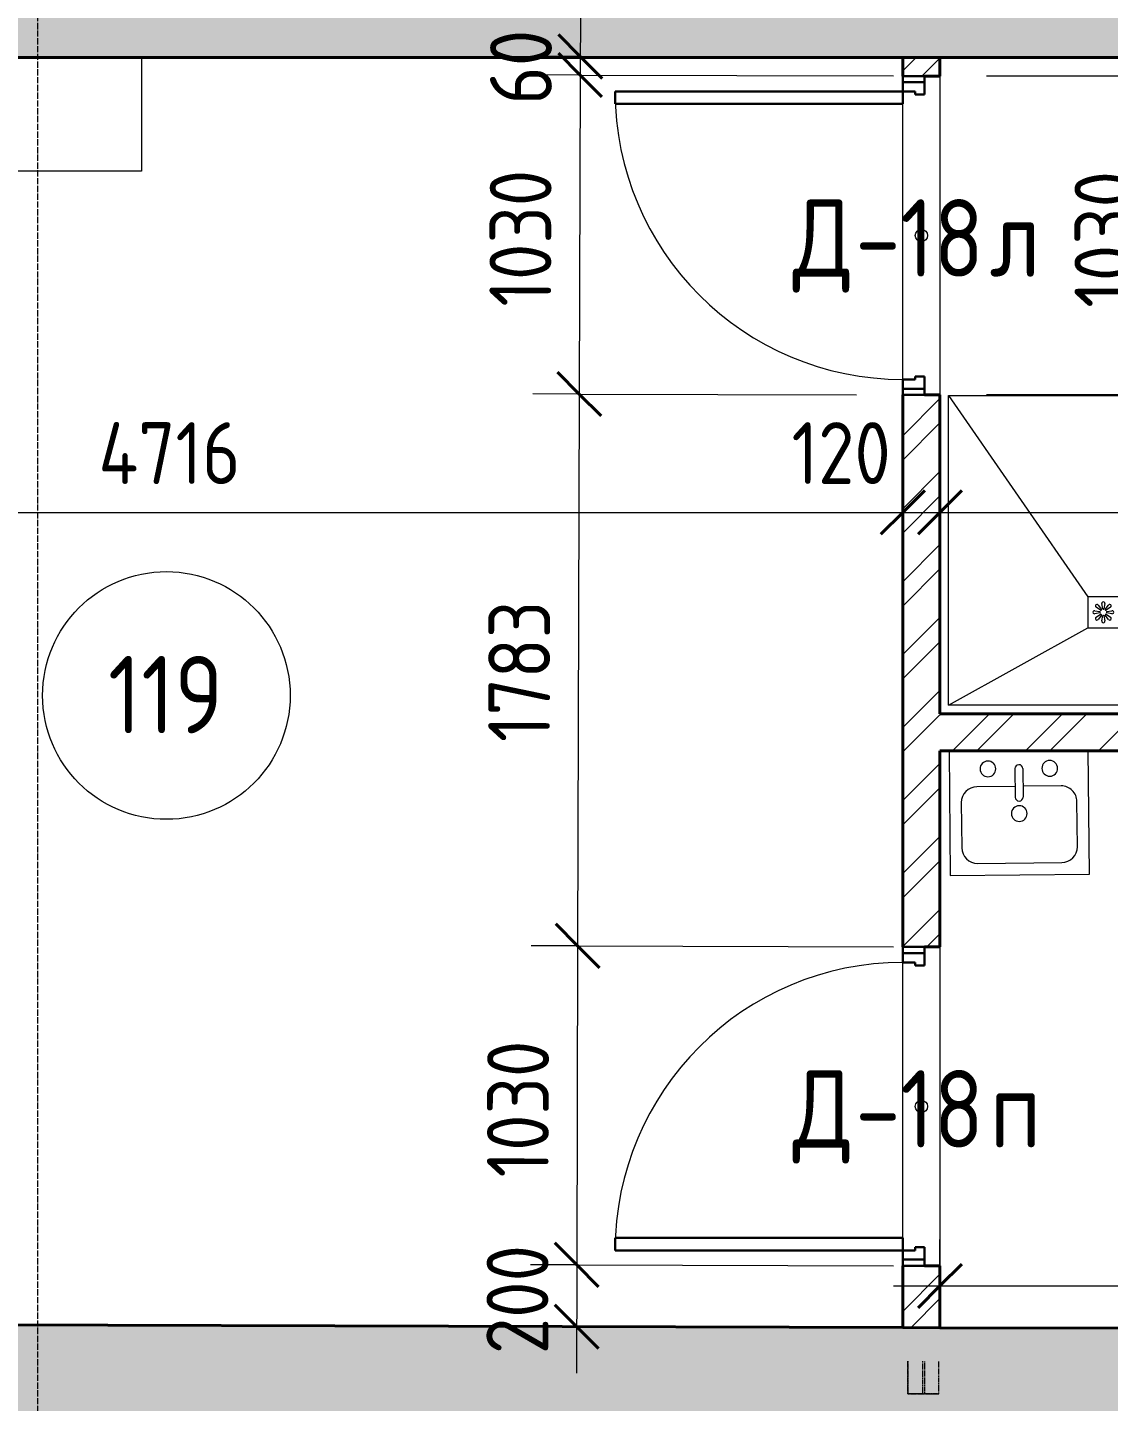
# Model space of a CAD drawing. Header units: millimetres. Extents: x -11886 to 379896, y -8130 to 47743.
# Drawn here: x 18577 to 22071, y 13336 to 17774 of the extents above; entities that cross this region are included whole.
import ezdxf

# ---------------------------------------------------------------- set-up
doc = ezdxf.new("R2010")
doc.units = ezdxf.units.MM
doc.linetypes.add('ADSK_Линия сетки', pattern=[25, 20, -2.5, 0, -2.5])
doc.linetypes.add('ADSK_Сверху', pattern=[4.5, 3, -1.5])
for name, color, linetype, lineweight, true_color in [('Двери', 5, 'Continuous', 18, 0x0000ff), ('Линии', 7, 'Continuous', 9, 0x00a600), ('Сантехника', 5, 'Continuous', 18, 0x0000ff), ('Сантехническое оборудование', 5, 'Continuous', 9, 0x0000ff), ('Стены внутренние', 5, 'Continuous', 18, 0x0000ff)]:
    doc.layers.add(name, color=color, linetype=linetype, lineweight=lineweight, true_color=true_color)
for name, color, linetype, lineweight in [('Каркас', 7, 'Continuous', 18), ('Марки дверей', 7, 'Continuous', 20), ('Марки помещений', 7, 'Continuous', 20), ('Оси', 7, 'Continuous', 9), ('Размеры', 7, 'Continuous', 9), ('Размеры-100', 7, 'Continuous', 9)]:
    doc.layers.add(name, color=color, linetype=linetype, lineweight=lineweight)
doc.styles.add('GOST Common_1', font='GOST_Common.ttf', dxfattribs={"width": 0.9, "height": 200})
doc.styles.add('GOST Common_2', font='GOST_Common.ttf', dxfattribs={"width": 0.9, "height": 250})
doc.dimstyles.new('ADSK_Основной_2_мм_Округление_до_1_мм', dxfattribs={"dimscale": 304.8, "dimtxt": 201.142999, "dimasz": 0.463911, "dimexe": 0.492126, "dimexo": 0.492126, "dimgap": 0.098425, "dimtad": 1, "dimdec": 0, "dimdsep": 46, "dimtxsty": 'GOST Common_1', "dimblk1": 'OBLIQUE', "dimblk2": 'OBLIQUE', "dimsah": 1, "dimcen": 0.09, "dimdle": 0.492126, "dimazin": 2, "dimtfac": 1, "dimtdec": 4, "dimtix": 1, "dimtmove": 0, "dimatfit": 3, "dimfxl": 1, "dimtvp": 1, "dimtolj": 1, "dimtzin": 0, "dimlwd": 20, "dimlwe": 20, "dimarcsym": 2})
doc.dimstyles.new('ADSK_Основной_2_мм_Округление_до_1_мм_1', dxfattribs={"dimscale": 304.8, "dimtxt": 201.142999, "dimasz": 0.463911, "dimexe": 0.492126, "dimexo": 0.492126, "dimgap": 0.098425, "dimtad": 1, "dimdec": 0, "dimdsep": 46, "dimtxsty": 'GOST Common_1', "dimblk1": 'OBLIQUE', "dimblk2": 'OBLIQUE', "dimsah": 1, "dimcen": 0.09, "dimdle": 0.492126, "dimazin": 2, "dimtfac": 1, "dimtdec": 4, "dimtix": 1, "dimtmove": 1, "dimatfit": 3, "dimfxl": 1, "dimtvp": 1, "dimtolj": 1, "dimtzin": 0, "dimlwd": 20, "dimlwe": 20, "dimarcsym": 2})
pattern_1 = [(45, (0, 0), (-117.8655, 117.8655), []), (45, (78.58, 0), (-117.8655, 117.8655), [])]

# ---------------------------------------------------------------- blocks, each defined once
blk = doc.blocks.new('Типовая двутавровая балка _АСТО 20-93_ Балки - 100х200мм-839460-01 План 1-го этажа маркировочный')
at = {"layer": 'Каркас', "color": 253, "linetype": 'ADSK_Сверху', "true_color": 0xaaaaaa}
for p, q in [((-2169.5, 50), (-2169.5, -50)), ((-2169.5, 50), (-2064.9, 50)), ((-2064.9, 3), (-2169.5, 3)), ((-2065, -3), (-2169.5, -3)), ((-2169.5, -50), (-2065, -50))]:
    blk.add_line(p, q, dxfattribs=at)
at = {"layer": 'Каркас', "color": 9, "linetype": 'ADSK_Сверху', "true_color": 0xb9b9b9}
for p, q in [((-2169.5, 3.4), (-2169.5, 50)), ((-2169.5, 50), (-2064.9, 50)), ((-2169.5, -50), (-2169.5, -3.4)), ((-2169.5, -50), (-2065, -50))]:
    blk.add_line(p, q, dxfattribs=at)
at = {"layer": 'Каркас', "color": 253, "linetype": 'ADSK_Сверху', "true_color": 0xb2b2b2}
for p, q in [((-2169.5, 50), (-2169.5, 15)), ((-2169.5, 15), (-2169.5, 50)), ((-2064.9, 50), (-2169.5, 50)), ((-2169.5, 50), (-2064.9, 50)), ((-2169.5, 3), (-2169.5, 15)), ((-2169.5, 3), (-2169.5, 15)), ((-2169.5, -3), (-2169.5, 3)), ((-2169.5, -15), (-2169.5, -3)), ((-2169.5, -15), (-2169.5, -3)), ((-2169.5, -50), (-2169.5, -15)), ((-2169.5, -15), (-2169.5, -50)), ((-2169.5, -50), (-2065, -50)), ((-2169.5, -50), (-2065, -50))]:
    blk.add_line(p, q, dxfattribs=at)
blk = doc.blocks.new('AC_Дверь_Однопольная - Д-18п 1030х2200h-2319666-01 План 1-го этажа маркировочный')
at = {"layer": 'Двери', "lineweight": 30}
for p, q in [((-465, 990), (-425, 990)), ((-465, 60), (-465, 990)), ((-425, 990), (-425, 60)), ((-515, 60), (-495, 60)), ((-515, -10), (-515, 60)), ((-495, 60), (-465, 60)), ((-495, -10), (-495, 60)), ((-495, 60), (-495, -10)), ((-425, 60), (-465, 60)), ((-465, 60), (-465, 20)), ((465, 60), (495, 60)), ((465, 20), (465, 60)), ((495, 60), (495, -10)), ((495, 60), (515, 60)), ((495, -10), (495, 60)), ((515, 60), (515, -10)), ((-465, 20), (-455, 20)), ((-455, 20), (-455, -10)), ((455, 20), (465, 20)), ((455, -10), (455, 20)), ((-495, -10), (-515, -10)), ((-455, -10), (-495, -10)), ((495, -10), (455, -10)), ((515, -10), (495, -10))]:
    blk.add_line(p, q, dxfattribs=at)
at = {"layer": 'Двери'}
blk.add_arc((-465, 60), 930, 0, 90, dxfattribs=at)
blk = doc.blocks.new('AC_Дверь_Однопольная - Д-18л 1030х2200h-2319665-01 План 1-го этажа маркировочный')
at = {"layer": 'Двери', "lineweight": 30}
for p, q in [((465, 990), (425, 990)), ((425, 990), (425, 60)), ((465, 60), (465, 990)), ((-495, 60), (-515, 60)), ((-515, 60), (-515, -10)), ((-465, 60), (-495, 60)), ((-495, 60), (-495, -10)), ((-495, -10), (-495, 60)), ((-465, 20), (-465, 60)), ((425, 60), (465, 60)), ((495, 60), (465, 60)), ((465, 60), (465, 20)), ((495, -10), (495, 60)), ((515, 60), (495, 60)), ((495, 60), (495, -10)), ((515, -10), (515, 60)), ((-455, 20), (-465, 20)), ((-455, -10), (-455, 20)), ((465, 20), (455, 20)), ((455, 20), (455, -10)), ((-515, -10), (-495, -10)), ((-495, -10), (-455, -10)), ((455, -10), (495, -10)), ((495, -10), (515, -10))]:
    blk.add_line(p, q, dxfattribs=at)
at = {"layer": 'Двери'}
blk.add_arc((465, 60), 930, 90, 180, dxfattribs=at)
blk = doc.blocks.new('4-slope_shower_with_drain_2858 - 1000х1000-2158051-01 План 1-го этажа маркировочный')
at = {"layer": 'Сантехническое оборудование'}
for p, q in [((-500, -300), (-500, 700)), ((-500, 700), (500, 700)), ((-500, 700), (-50, 50)), ((500, 700), (50, 50)), ((500, 700), (500, -300)), ((50, 50), (-50, 50)), ((-50, 50), (-50, -50)), ((50, -50), (50, 50)), ((-27.9, 4.9), (-11, 1.9)), ((-9.2, 6.4), (-23.2, 16.3)), ((-16.3, 23.2), (-6.4, 9.2)), ((-1.9, 11), (-4.9, 27.9)), ((4.9, 27.9), (1.9, 11)), ((6.4, 9.2), (16.3, 23.2)), ((23.2, 16.3), (9.2, 6.4)), ((11, 1.9), (27.9, 4.9)), ((-11, -1.9), (-27.9, -4.9)), ((-23.2, -16.3), (-9.2, -6.4)), ((-6.4, -9.2), (-16.3, -23.2)), ((-4.9, -27.9), (-1.9, -11)), ((1.9, -11), (4.9, -27.9)), ((16.3, -23.2), (6.4, -9.2)), ((9.2, -6.4), (23.2, -16.3)), ((27.9, -4.9), (11, -1.9)), ((-500, -300), (-50, -50)), ((-50, -50), (50, -50)), ((50, -50), (500, -300)), ((500, -300), (-500, -300))]:
    blk.add_line(p, q, dxfattribs=at)
for centre, radius, start, end in [((-28.8, 0), 5, 80, 280), ((-20.4, 20.4), 5, 35, 235), ((-12, 0), 2.19, 297.4259, 62.5741), ((-12, 0), 2.19, 6.9527, 62.5741), ((-8.5, 8.5), 2.19, 252.4259, 17.5741), ((-8.5, 8.5), 2.19, 252.4259, 294.142), ((-8.5, 8.5), 2.19, 335.858, 17.5741), ((0, 28.8), 5, 350, 190), ((0, 12), 2.19, 207.4259, 332.5741), ((0, 12), 2.19, 207.4259, 332.5741), ((8.5, 8.5), 2.19, 162.4259, 287.5741), ((8.5, 8.5), 2.19, 162.4259, 204.142), ((8.5, 8.5), 2.19, 231.9527, 287.5741), ((12, 0), 2.19, 117.4259, 242.5741), ((12, 0), 2.19, 117.4259, 173.0473), ((20.4, 20.4), 5, 305, 145), ((28.8, 0), 5, 260, 100), ((-20.4, -20.4), 5, 125, 325), ((-12, 0), 2.19, 297.4259, 353.0473), ((-8.5, -8.5), 2.19, 342.4259, 107.5741), ((-8.5, -8.5), 2.19, 65.858, 107.5741), ((-8.5, -8.5), 2.19, 342.4259, 38.0473), ((0, -28.8), 5, 170, 10), ((0, -12), 2.19, 27.4259, 152.5741), ((0, -12), 2.19, 27.4259, 152.5741), ((8.5, -8.5), 2.19, 72.4259, 197.5741), ((8.5, -8.5), 2.19, 155.858, 197.5741), ((8.5, -8.5), 2.19, 72.4259, 114.142), ((12, 0), 2.19, 186.9527, 242.5741), ((20.4, -20.4), 5, 215, 55)]:
    blk.add_arc(centre, radius, start, end, dxfattribs=at)
blk = doc.blocks.new('ADSK_Марка_Помещение_ОдноЗначение - Номер-247393-01 План 1-го этажа маркировочный')
at = {"layer": 'Марки помещений'}
blk.add_circle((0, 0), 4, dxfattribs=at)
blk = doc.blocks.new('ADSK_Марка_Дверь - Марка типа и комментарии-2020407-01 План 1-го этажа маркировочный')
at = {"layer": 'Марки дверей', "lineweight": 9}
blk.add_circle((0, 0), 0.2, dxfattribs=at)
blk = doc.blocks.new('DIMBLOCK37-01 План 1-го этажа маркировочный')
at = {"layer": 'Размеры-100', "lineweight": 20, "transparency": 16777216}
for p, q in [((22252, 16437.2), (22252, 17767.2)), ((22252, 17617.2), (21675.8, 17617.2)), ((22252, 17617.2), (22402, 17617.2)), ((22252, 16587.2), (21675.8, 16587.2)), ((22252, 16587.2), (22402, 16587.2))]:
    blk.add_line(p, q, dxfattribs=at)
at = {"layer": 'Размеры-100', "lineweight": 40, "transparency": 16777216}
for p, q in [((22252, 17617.2), (22181.3, 17687.9)), ((22252, 17617.2), (22322.7, 17546.5)), ((22252, 16587.2), (22181.3, 16657.9)), ((22252, 16587.2), (22322.7, 16516.5))]:
    blk.add_line(p, q, dxfattribs=at)
at = {"layer": 'Размеры-100', "color": 0, "lineweight": 20, "transparency": 16777216, "insert": (21960.6, 16868.6), "char_height": 200, "width": 560.473, "attachment_point": 1, "rotation": 90, "line_spacing_factor": 1.022761, "style": 'GOST Common_1'}
blk.add_mtext('1030', dxfattribs=at)
blk = doc.blocks.new('_Oblique')
at = {"color": 0, "linetype": 'ByBlock', "lineweight": -2}
blk.add_line((-0.5, -0.5), (0.5, 0.5), dxfattribs=at)
blk = doc.blocks.new('DIMBLOCK144-01 План 1-го этажа маркировочный')
at = {"layer": 'Размеры-100', "lineweight": 20, "transparency": 16777216}
for p, q in [((16690.1, 16207.9), (16690.1, 16357.9)), ((21405.8, 16207.9), (21405.8, 16357.9)), ((16540.1, 16207.9), (21405.8, 16207.9)), ((16690.1, 16207.9), (16690.1, 16157.9)), ((21405.8, 16207.9), (21405.8, 16157.9))]:
    blk.add_line(p, q, dxfattribs=at)
at = {"layer": 'Размеры-100', "lineweight": 40, "transparency": 16777216}
for p, q in [((16690.1, 16207.9), (16760.8, 16278.6)), ((21405.8, 16207.9), (21476.5, 16278.6)), ((16690.1, 16207.9), (16619.4, 16137.2)), ((21405.8, 16207.9), (21335.1, 16137.2))]:
    blk.add_line(p, q, dxfattribs=at)
at = {"layer": 'Размеры-100', "color": 0, "lineweight": 20, "transparency": 16777216, "insert": (18805.9, 16499.3), "char_height": 200, "width": 580.928, "attachment_point": 1, "line_spacing_factor": 1.022761, "style": 'GOST Common_1'}
blk.add_mtext('4716', dxfattribs=at)
blk = doc.blocks.new('DIMBLOCK145-01 План 1-го этажа маркировочный')
at = {"layer": 'Размеры-100', "lineweight": 20, "transparency": 16777216}
for p, q in [((21405.8, 16207.9), (21405.8, 16357.9)), ((21525.8, 16207.9), (21525.8, 16357.9)), ((21046, 16207.9), (21387, 16207.9)), ((21387, 16207.9), (21465.8, 16207.9)), ((21405.8, 16207.9), (21525.8, 16207.9)), ((21405.8, 16207.9), (21405.8, 16157.9)), ((21525.8, 16207.9), (21525.8, 16157.9))]:
    blk.add_line(p, q, dxfattribs=at)
at = {"layer": 'Размеры-100', "lineweight": 40, "transparency": 16777216}
for p, q in [((21405.8, 16207.9), (21476.5, 16278.6)), ((21525.8, 16207.9), (21596.5, 16278.6)), ((21405.8, 16207.9), (21335.1, 16137.2)), ((21525.8, 16207.9), (21455.1, 16137.2))]:
    blk.add_line(p, q, dxfattribs=at)
at = {"layer": 'Размеры-100', "color": 0, "lineweight": 20, "transparency": 16777216, "insert": (21046, 16499.3), "char_height": 200, "width": 409.104, "attachment_point": 1, "line_spacing_factor": 1.022761, "style": 'GOST Common_1'}
blk.add_mtext('120', dxfattribs=at)
blk = doc.blocks.new('DIMBLOCK146-01 План 1-го этажа маркировочный')
at = {"layer": 'Размеры-100', "lineweight": 20, "transparency": 16777216}
for p, q in [((21525.8, 16207.9), (21525.8, 16357.9)), ((24745.8, 16207.9), (24745.8, 16357.9)), ((21525.8, 16207.9), (24745.8, 16207.9)), ((21525.8, 16207.9), (21525.8, 16157.9)), ((24745.8, 16207.9), (24745.8, 16157.9))]:
    blk.add_line(p, q, dxfattribs=at)
at = {"layer": 'Размеры-100', "lineweight": 40, "transparency": 16777216}
for p, q in [((21525.8, 16207.9), (21596.5, 16278.6)), ((24745.8, 16207.9), (24816.5, 16278.6)), ((21525.8, 16207.9), (21455.1, 16137.2)), ((24745.8, 16207.9), (24675.1, 16137.2))]:
    blk.add_line(p, q, dxfattribs=at)
at = {"layer": 'Размеры-100', "color": 0, "lineweight": 20, "transparency": 16777216, "insert": (22883.5, 16499.3), "char_height": 200, "width": 605.475, "attachment_point": 1, "line_spacing_factor": 1.022761, "style": 'GOST Common_1'}
blk.add_mtext('3220', dxfattribs=at)
blk = doc.blocks.new('DIMBLOCK218-01 План 1-го этажа маркировочный')
at = {"layer": 'Размеры-100', "lineweight": 20, "transparency": 16777216}
for p, q in [((20363.6, 17830.3), (20363, 17620.5)), ((20363.2, 17680.3), (20213.2, 17680.7)), ((20363.2, 17680.3), (21375.8, 17677.4)), ((20363, 17620.5), (20213, 17620.9)), ((20363, 17620.5), (21375.8, 17617.6))]:
    blk.add_line(p, q, dxfattribs=at)
at = {"layer": 'Размеры-100', "lineweight": 40, "transparency": 16777216}
for p, q in [((20363.2, 17680.3), (20292.7, 17751.2)), ((20363, 17620.5), (20292.5, 17691.4)), ((20363.2, 17680.3), (20433.7, 17609.4)), ((20363, 17620.5), (20433.5, 17549.6))]:
    blk.add_line(p, q, dxfattribs=at)
at = {"layer": 'Размеры-100', "color": 0, "lineweight": 20, "transparency": 16777216, "insert": (20071.4, 17525.1), "char_height": 200, "width": 302.737, "attachment_point": 1, "rotation": 89.8351, "line_spacing_factor": 1.022761, "style": 'GOST Common_1'}
blk.add_mtext('60', dxfattribs=at)
blk = doc.blocks.new('DIMBLOCK219-01 План 1-го этажа маркировочный')
at = {"layer": 'Размеры-100', "lineweight": 40, "transparency": 16777216}
for p, q in [((20363, 17620.5), (20292.5, 17691.4)), ((20363, 17620.5), (20433.5, 17549.6)), ((20360.1, 16590.2), (20289.6, 16661.1)), ((20360.1, 16590.2), (20430.6, 16519.3))]:
    blk.add_line(p, q, dxfattribs=at)
at = {"layer": 'Размеры-100', "lineweight": 20, "transparency": 16777216}
for p, q in [((20363, 17620.5), (20213, 17620.9)), ((20363, 17620.5), (20360.1, 16590.2)), ((20363, 17620.5), (21375.8, 17617.6)), ((20360.1, 16590.2), (20210.1, 16590.6)), ((20360.1, 16590.2), (21255.8, 16587.6))]:
    blk.add_line(p, q, dxfattribs=at)
at = {"layer": 'Размеры-100', "color": 0, "lineweight": 20, "transparency": 16777216, "insert": (20069.5, 16872.7), "char_height": 200, "width": 560.473, "attachment_point": 1, "rotation": 89.8351, "line_spacing_factor": 1.022761, "style": 'GOST Common_1'}
blk.add_mtext('1030', dxfattribs=at)
blk = doc.blocks.new('DIMBLOCK220-01 План 1-го этажа маркировочный')
at = {"layer": 'Размеры-100', "lineweight": 40, "transparency": 16777216}
for p, q in [((20360.1, 16590.2), (20289.6, 16661.1)), ((20360.1, 16590.2), (20430.6, 16519.3)), ((20354.9, 14807.4), (20284.4, 14878.3)), ((20354.9, 14807.4), (20425.4, 14736.5))]:
    blk.add_line(p, q, dxfattribs=at)
at = {"layer": 'Размеры-100', "lineweight": 20, "transparency": 16777216}
for p, q in [((20360.1, 16590.2), (20210.1, 16590.6)), ((20360.1, 16590.2), (20354.9, 14807.4)), ((20360.1, 16590.2), (21255.8, 16587.6)), ((20354.9, 14807.4), (20204.9, 14807.8)), ((20354.9, 14807.4), (21375.8, 14804.5))]:
    blk.add_line(p, q, dxfattribs=at)
at = {"layer": 'Размеры-100', "color": 0, "lineweight": 20, "transparency": 16777216, "insert": (20065.5, 15466.1), "char_height": 200, "width": 560.473, "attachment_point": 1, "rotation": 89.8351, "line_spacing_factor": 1.022761, "style": 'GOST Common_1'}
blk.add_mtext('1783', dxfattribs=at)
blk = doc.blocks.new('DIMBLOCK221-01 План 1-го этажа маркировочный')
at = {"layer": 'Размеры-100', "lineweight": 40, "transparency": 16777216}
for p, q in [((20354.9, 14807.4), (20284.4, 14878.3)), ((20354.9, 14807.4), (20425.4, 14736.5)), ((20352, 13777.4), (20281.5, 13848.3)), ((20352, 13777.4), (20422.5, 13706.5))]:
    blk.add_line(p, q, dxfattribs=at)
at = {"layer": 'Размеры-100', "lineweight": 20, "transparency": 16777216}
for p, q in [((20354.9, 14807.4), (20204.9, 14807.8)), ((20354.9, 14807.4), (20352, 13777.4)), ((20354.9, 14807.4), (21375.8, 14804.5)), ((20352, 13777.4), (20202, 13777.8)), ((20352, 13777.4), (21375.8, 13774.5))]:
    blk.add_line(p, q, dxfattribs=at)
at = {"layer": 'Размеры-100', "color": 0, "lineweight": 20, "transparency": 16777216, "insert": (20061.4, 14059.7), "char_height": 200, "width": 560.473, "attachment_point": 1, "rotation": 89.8351, "line_spacing_factor": 1.022761, "style": 'GOST Common_1'}
blk.add_mtext('1030', dxfattribs=at)
blk = doc.blocks.new('DIMBLOCK222-01 План 1-го этажа маркировочный')
at = {"layer": 'Размеры-100', "lineweight": 40, "transparency": 16777216}
for p, q in [((20352, 13777.4), (20281.5, 13848.3)), ((20352, 13777.4), (20422.5, 13706.5)), ((20351.4, 13577.6), (20280.9, 13648.5)), ((20351.4, 13577.6), (20421.9, 13506.7))]:
    blk.add_line(p, q, dxfattribs=at)
at = {"layer": 'Размеры-100', "lineweight": 20, "transparency": 16777216}
for p, q in [((20352, 13777.4), (20202, 13777.8)), ((20352, 13777.4), (20351, 13427.6)), ((20352, 13777.4), (21375.8, 13774.5)), ((20351.4, 13577.6), (20301.4, 13577.7)), ((20351.4, 13577.6), (20501.4, 13577.1))]:
    blk.add_line(p, q, dxfattribs=at)
at = {"layer": 'Размеры-100', "color": 0, "lineweight": 20, "transparency": 16777216, "insert": (20059.8, 13489.1), "char_height": 200, "width": 454.106, "attachment_point": 1, "rotation": 89.8351, "line_spacing_factor": 1.022761, "style": 'GOST Common_1'}
blk.add_mtext('200', dxfattribs=at)
blk = doc.blocks.new('DIMBLOCK232-01 План 1-го этажа маркировочный')
at = {"layer": 'Размеры-100', "lineweight": 20, "transparency": 16777216}
for p, q in [((21525.8, 13709.2), (21525.8, 13859.2)), ((24420.8, 13709.2), (24420.8, 13859.2)), ((21375.8, 13709.2), (24570.8, 13709.2)), ((21525.8, 13709.2), (21525.8, 13659.2)), ((24420.8, 13709.2), (24420.8, 13659.2))]:
    blk.add_line(p, q, dxfattribs=at)
at = {"layer": 'Размеры-100', "lineweight": 40, "transparency": 16777216}
for p, q in [((21525.8, 13709.2), (21596.5, 13779.9)), ((24420.8, 13709.2), (24491.5, 13779.9)), ((21525.8, 13709.2), (21455.1, 13638.5)), ((24420.8, 13709.2), (24350.1, 13638.5))]:
    blk.add_line(p, q, dxfattribs=at)
at = {"layer": 'Размеры-100', "color": 0, "lineweight": 20, "transparency": 16777216, "insert": (22721, 14000.5), "char_height": 200, "width": 605.475, "attachment_point": 1, "line_spacing_factor": 1.022761, "style": 'GOST Common_1'}
blk.add_mtext('2895', dxfattribs=at)
blk = doc.blocks.new('Кухонная мойка-Одиночная - 450 x 400 мм-1905995-01 План 1-го этажа маркировочный')
at = {"layer": 'Сантехника'}
for p, q in [((240.7, 202.3), (-209.3, 202.3)), ((-209.3, 202.3), (-209.3, -197.7)), ((240.7, -197.7), (240.7, 202.3)), ((3, 145.2), (3, 53.1)), ((28.4, 145.2), (28.4, 53.1)), ((3, 88), (-120.4, 88)), ((151.8, 88), (28.4, 88)), ((-171.2, 37.2), (-171.2, -108.8)), ((202.6, -108.8), (202.6, 37.2)), ((-120.4, -159.6), (151.8, -159.6)), ((-209.3, -197.7), (240.7, -197.7))]:
    blk.add_line(p, q, dxfattribs=at)
for centre, radius, start, end in [((-84.3, 145.2), 25.4, 360, 180), ((-84.3, 145.2), 25.4, 180, 360), ((15.7, 145.2), 12.7, 360, 180), ((115.7, 145.2), 25.4, 360, 180), ((115.7, 145.2), 25.4, 180, 360), ((-120.4, 37.2), 50.8, 90, 180), ((15.7, 53.1), 12.7, 180, 0), ((151.8, 37.2), 50.8, 360, 90), ((15.7, 0), 25.4, 360, 180), ((15.7, 0), 25.4, 180, 0), ((-120.4, -108.8), 50.8, 180, 270), ((151.8, -108.8), 50.8, 270, 0)]:
    blk.add_arc(centre, radius, start, end, dxfattribs=at)

msp = doc.modelspace()

# ---------------------------------------------------------------- hatches: boundary and pattern name
at = {"layer": 'Стены внутренние', "true_color": 0xc0c0c0}
for points in [[(18882.76, 17676.96), (18922.84, 17676.96), (18922.84, 20408.63), (18412.84, 20408.63), (18413.47, 17676.96), (18421.79, 17676.96)], [(30030.09, 17676.96), (30842.36, 17676.96), (30842.36, 18186.96), (18922.84, 18186.96), (18922.84, 17676.96), (28915.36, 17676.96)], [(33079.61, 13030.93), (33081.08, 13540.93), (16805.21, 13587.78), (16803.75, 13077.79), (32259.56, 13033.29)]]:
    msp.add_hatch(color=9, dxfattribs=at).paths.add_polyline_path(points)
at = {"layer": 'Стены внутренние', "lineweight": 9}
h = msp.add_hatch(dxfattribs=at)
h.set_pattern_fill('FP_2', color=256, style=0, pattern_type=2)
h.set_pattern_definition(pattern_1)
h.paths.add_polyline_path([(21525.79, 13574.19), (21525.79, 13774.04), (21405.79, 13774.04), (21405.79, 13574.54)])
h.paths.add_polyline_path([(21525.79, 14804.04), (21525.79, 16587.17), (21405.79, 16587.17), (21405.79, 14804.04), (21475.79, 14804.04)])
h.paths.add_polyline_path([(21525.79, 17617.17), (21525.79, 17676.96), (21405.79, 17676.96), (21405.79, 17617.17), (21475.79, 17617.17)])
h = msp.add_hatch(dxfattribs=at)
h.set_pattern_fill('FP_2', color=256, style=0, pattern_type=2)
h.set_pattern_definition(pattern_1)
h.paths.add_polyline_path([(24745.79, 15437.29), (24745.79, 15557.29), (21525.79, 15557.29), (21525.79, 15437.29), (24703.79, 15437.29)])

# ---------------------------------------------------------------- linework, layer by layer
at = {"layer": 'Линии', "color": 8, "lineweight": 18, "true_color": 0x808080}
for p, q in [((18945.32, 17676.96), (18945.32, 17310.22)), ((18945.32, 17310.22), (18045.32, 17310.22))]:
    msp.add_line(p, q, dxfattribs=at)
at = {"layer": 'Оси', "linetype": 'ADSK_Линия сетки'}
msp.add_line((18609.91, -7330.38), (18609.91, 44534.79), dxfattribs=at)
at = {"layer": 'Стены внутренние', "color": 18, "lineweight": 40, "true_color": 0x000000}
for p, q in [((18412.84, 17676.96), (31352.36, 17676.96)), ((21405.79, 17676.96), (21405.79, 17617.17)), ((21525.79, 17617.17), (21525.79, 17676.96)), ((21475.79, 17617.17), (21525.79, 17617.17)), ((21405.79, 16587.17), (21405.79, 14804.04)), ((21525.79, 16587.17), (21475.79, 16587.17)), ((21525.79, 15557.29), (21525.79, 16587.17)), ((22579.79, 15557.29), (21525.79, 15557.29)), ((21525.79, 14804.04), (21525.79, 15437.29)), ((21525.79, 15437.29), (24420.79, 15437.29)), ((21475.79, 14804.04), (21525.79, 14804.04)), ((21405.79, 13774.04), (21405.79, 13574.54)), ((21525.79, 13774.04), (21475.79, 13774.04)), ((21525.79, 13574.19), (21525.79, 13774.04)), ((21405.79, 13574.54), (16570.07, 13588.46)), ((21405.79, 13574.54), (21525.79, 13574.19)), ((24420.79, 13565.86), (21525.79, 13574.19))]:
    msp.add_line(p, q, dxfattribs=at)
at = {"layer": 'Стены внутренние', "color": 18, "true_color": 0x000000}
for p, q in [((21525.79, 17617.17), (21525.79, 16587.17)), ((21405.79, 16637.17), (21405.79, 17527.17)), ((21525.79, 14804.04), (21525.79, 13774.04)), ((21405.79, 13864.04), (21405.79, 14754.04))]:
    msp.add_line(p, q, dxfattribs=at)

# ---------------------------------------------------------------- block references
at = {"layer": 'Двери', "rotation": 89.9999999999999}
for name, p in [('AC_Дверь_Однопольная - Д-18л 1030х2200h-2319665-01 План 1-го этажа маркировочный', (21465.79, 17102.17)), ('AC_Дверь_Однопольная - Д-18п 1030х2200h-2319666-01 План 1-го этажа маркировочный', (21465.79, 14289.04))]:
    msp.add_blockref(name, p, dxfattribs=at)
at = {"layer": 'Каркас', "color": 253, "linetype": 'ADSK_Сверху', "true_color": 0xaaaaaa, "rotation": 89.99999999999993}
msp.add_blockref('Типовая двутавровая балка _АСТО 20-93_ Балки - 100х200мм-839460-01 План 1-го этажа маркировочный', (21472.44, 15530.46), dxfattribs=at)
at = {"layer": 'Марки дверей', "xscale": 99.99999999999993, "yscale": 99.99999999999993, "zscale": 99.99999999999993}
for p in [(21465.79, 17102.17), (21465.79, 14289.04)]:
    msp.add_blockref('ADSK_Марка_Дверь - Марка типа и комментарии-2020407-01 План 1-го этажа маркировочный', p, dxfattribs=at)
at = {"layer": 'Марки помещений', "xscale": 99.99999999999993, "yscale": 99.99999999999993, "zscale": 99.99999999999993}
msp.add_blockref('ADSK_Марка_Помещение_ОдноЗначение - Номер-247393-01 План 1-го этажа маркировочный', (19025.79, 15616.39), dxfattribs=at)
at = {"layer": 'Сантехника', "rotation": 0.5345984078505206}
msp.add_blockref('Кухонная мойка-Одиночная - 450 x 400 мм-1905995-01 План 1-го этажа маркировочный', (21766.32, 15234.81), dxfattribs=at)
at = {"layer": 'Сантехническое оборудование'}
msp.add_blockref('4-slope_shower_with_drain_2858 - 1000х1000-2158051-01 План 1-го этажа маркировочный', (22053.79, 15885.29), dxfattribs=at)

# ---------------------------------------------------------------- texts
at = {"layer": 'Марки дверей', "lineweight": 9, "char_height": 250, "attachment_point": 1, "style": 'GOST Common_2'}
for s, insert, width in [('\\fGOST Common|b0|i0|c204|p34|;\\W.9;Д', (21049.81, 17219.18), 245.3164), ('-18', (21252.22, 17219.18), 526.7087), ('\\fGOST Common|b0|i0|c204|p34|;\\W.9;л', (21686.8, 17219.18), 194.8101), ('\\fGOST Common|b0|i0|c204|p34|;\\W.9;Д', (21049.81, 14406.05), 245.3164), ('-18', (21252.22, 14406.05), 526.7087), ('\\fGOST Common|b0|i0|c204|p34|;\\W.9;п', (21686.8, 14406.05), 194.8101)]:
    msp.add_mtext(s, dxfattribs=dict(at, insert=insert, width=width))
at = {"layer": 'Марки помещений', "lineweight": 9, "insert": (18837.23, 15744.12), "char_height": 250, "width": 468.9872, "attachment_point": 1, "style": 'GOST Common_2'}
msp.add_mtext('119', dxfattribs=at)

# ---------------------------------------------------------------- dimensions: what is measured, and where the dimension line sits
at = {"layer": 'Размеры', "lineweight": 20}
for base, p1, p2, angle, override, picture, middle in [((20363.02, 17620.52), (21525.79, 17676.96), (21525.79, 17617.17), 89.83506, {"dimpost": '<>', "dimfxl": 59.791194}, 'DIMBLOCK218-01 План 1-го этажа маркировочный', (20233.11, 17650.78)), ((22252.01, 17617.17), (21525.79, 16587.17), (21525.79, 17617.17), 90, {"dimpost": '<>', "dimfxl": 1030}, 'DIMBLOCK37-01 План 1-го этажа маркировочный', (22122.01, 17102.17)), ((20360.06, 16590.18), (21525.79, 17617.17), (21405.79, 16587.17), 89.83506, {"dimpost": '<>', "dimfxl": 1036.96673}, 'DIMBLOCK219-01 План 1-го этажа маркировочный', (20231.54, 17105.72)), ((20354.93, 14807.41), (21405.79, 16587.17), (21525.79, 14804.04), 89.83506, {"dimpost": '<>', "dimfxl": 1787.163709}, 'DIMBLOCK220-01 План 1-го этажа маркировочный', (20227.49, 15699.17)), ((20351.96, 13777.42), (21525.79, 14804.04), (21525.79, 13774.04), 89.83506, {"dimpost": '<>', "dimfxl": 1030}, 'DIMBLOCK221-01 План 1-го этажа маркировочный', (20223.44, 14292.79)), ((20351.39, 13577.58), (21525.79, 13774.04), (20451.37, 13577.29), 89.83506, {"dimpost": '<>', "dimfxl": 1092.289879}, 'DIMBLOCK222-01 План 1-го этажа маркировочный', (20221.67, 13677.87))]:
    dim = msp.add_linear_dim(base=base, p1=p1, p2=p2, angle=angle, dimstyle='ADSK_Основной_2_мм_Округление_до_1_мм', override=override, dxfattribs=at)
    dim.commit()
    dim.dimension.update_dxf_attribs({"geometry": picture, "text_midpoint": middle})
for base, p1, p2, override, picture, middle in [((21405.79, 16207.89), (16690.07, 16307.87), (21405.79, 16307.87), {"dimpost": '<>', "dimfxl": 4715.722293}, 'DIMBLOCK144-01 План 1-го этажа маркировочный', (19047.93, 16337.89)), ((24745.79, 16207.89), (21525.79, 16307.87), (24745.79, 16307.87), {"dimpost": '<>', "dimfxl": 3220}, 'DIMBLOCK146-01 План 1-го этажа маркировочный', (23135.79, 16337.89)), ((24420.79, 13709.18), (21525.79, 13809.17), (24420.79, 13809.17), {"dimpost": '<>', "dimfxl": 2895}, 'DIMBLOCK232-01 План 1-го этажа маркировочный', (22973.29, 13839.18))]:
    dim = msp.add_linear_dim(base=base, p1=p1, p2=p2, dimstyle='ADSK_Основной_2_мм_Округление_до_1_мм', override=override, dxfattribs=at)
    dim.commit()
    dim.dimension.update_dxf_attribs({"geometry": picture, "text_midpoint": middle})
dim = msp.add_linear_dim(base=(21525.79, 16207.89), p1=(21405.79, 16307.87), p2=(21525.79, 16307.87), dimstyle='ADSK_Основной_2_мм_Округление_до_1_мм_1', override={"dimpost": '<>', "dimfxl": 120}, dxfattribs=at)
dim.commit()
dim.dimension.update_dxf_attribs({"geometry": 'DIMBLOCK145-01 План 1-го этажа маркировочный', "text_midpoint": (21250.59, 16365.92), "dimtype": 160})

doc.saveas('drawing.dxf')
